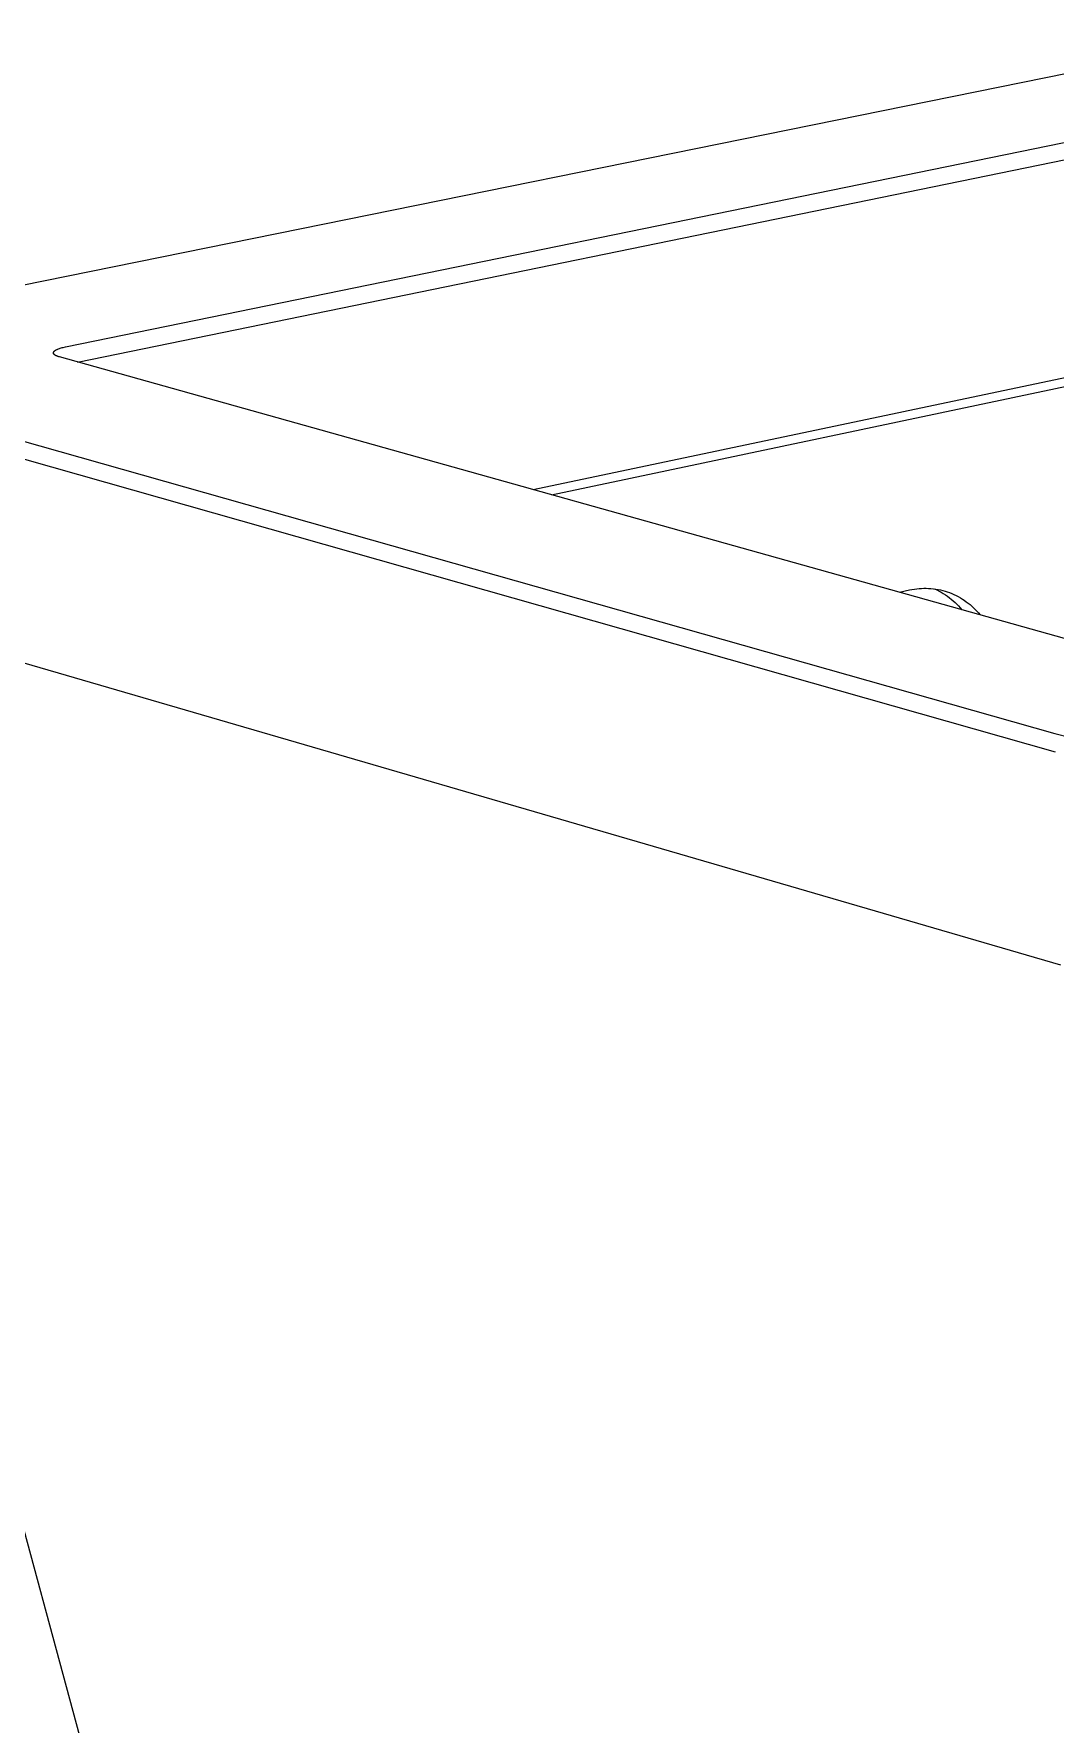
# Model space of a CAD drawing. Header units: millimetres. Extents: x 1422 to 6060, y -58 to 3182.
# Drawn here: x 1897.3 to 2053.4, y 977.8 to 1236.1 of the extents above; entities that cross this region are included whole.
import ezdxf

# ---------------------------------------------------------------- set-up
doc = ezdxf.new("R2010")
doc.units = ezdxf.units.MM
doc.header["$MEASUREMENT"] = 0
doc.layers.add('Utwórz2D linie widoczne', color=7, linetype='Continuous', true_color=0x000000)

msp = doc.modelspace()

# ---------------------------------------------------------------- linework, layer by layer
at = {"layer": 'Utwórz2D linie widoczne'}
for p, q in [((2085.09, 1236.08), (1863.59, 1191.17)), ((1902.09, 1188.23), (2107.53, 1230.26)), ((1903.97, 1185.93), (2107.59, 1227.67)), ((1901.47, 1188.09), (1901.62, 1188.13)), ((1901.62, 1188.13), (1901.77, 1188.16)), ((1901.77, 1188.16), (1902.09, 1188.23)), ((1900.27, 1187.37), (1900.27, 1187.38)), ((1900.27, 1187.38), (1900.28, 1187.38)), ((1900.27, 1187.36), (1900.27, 1187.37)), ((1900.27, 1187.35), (1900.27, 1187.36)), ((1900.27, 1187.36), (1900.27, 1187.36)), ((1900.27, 1187.34), (1900.27, 1187.35)), ((1900.27, 1187.33), (1900.27, 1187.34)), ((1900.27, 1187.32), (1900.27, 1187.33)), ((1900.27, 1187.33), (1900.27, 1187.33)), ((1900.27, 1187.31), (1900.27, 1187.32)), ((1900.27, 1187.3), (1900.27, 1187.31)), ((1900.27, 1187.31), (1900.27, 1187.31)), ((1900.27, 1187.29), (1900.27, 1187.3)), ((1900.28, 1187.28), (1900.27, 1187.29)), ((1900.27, 1187.29), (1900.27, 1187.29)), ((1900.28, 1187.41), (1900.29, 1187.42)), ((1900.28, 1187.4), (1900.28, 1187.41)), ((1900.28, 1187.39), (1900.28, 1187.4)), ((1900.28, 1187.4), (1900.28, 1187.4)), ((1900.28, 1187.38), (1900.28, 1187.39)), ((1900.28, 1187.27), (1900.28, 1187.28)), ((1900.28, 1187.26), (1900.28, 1187.27)), ((1900.28, 1187.27), (1900.28, 1187.27)), ((1900.28, 1187.25), (1900.28, 1187.26)), ((1900.29, 1187.24), (1900.28, 1187.25)), ((1900.28, 1187.25), (1900.28, 1187.25)), ((1900.29, 1187.44), (1900.3, 1187.45)), ((1900.29, 1187.43), (1900.29, 1187.44)), ((1900.29, 1187.42), (1900.29, 1187.43)), ((1900.29, 1187.43), (1900.29, 1187.43)), ((1900.29, 1187.23), (1900.29, 1187.24)), ((1900.29, 1187.22), (1900.29, 1187.23)), ((1900.3, 1187.22), (1900.29, 1187.22)), ((1900.3, 1187.46), (1900.31, 1187.47)), ((1900.3, 1187.45), (1900.3, 1187.46)), ((1900.3, 1187.45), (1900.3, 1187.45)), ((1900.3, 1187.21), (1900.3, 1187.22)), ((1900.3, 1187.2), (1900.3, 1187.21)), ((1900.31, 1187.2), (1900.3, 1187.2)), ((1900.31, 1187.47), (1900.32, 1187.48)), ((1900.31, 1187.47), (1900.31, 1187.47)), ((1900.31, 1187.19), (1900.31, 1187.2)), ((1900.31, 1187.18), (1900.31, 1187.19)), ((1900.32, 1187.18), (1900.31, 1187.18)), ((1900.32, 1187.49), (1900.32, 1187.5)), ((1900.32, 1187.5), (1900.33, 1187.5)), ((1900.32, 1187.48), (1900.32, 1187.49)), ((1900.32, 1187.17), (1900.32, 1187.18)), ((1900.33, 1187.16), (1900.32, 1187.17)), ((1900.33, 1187.51), (1900.34, 1187.52)), ((1900.33, 1187.5), (1900.33, 1187.51)), ((1900.34, 1187.15), (1900.33, 1187.16)), ((1900.33, 1187.16), (1900.33, 1187.16)), ((1900.34, 1187.52), (1900.35, 1187.53)), ((1900.34, 1187.14), (1900.34, 1187.15)), ((1900.35, 1187.14), (1900.34, 1187.14)), ((1900.35, 1187.53), (1900.36, 1187.54)), ((1900.35, 1187.13), (1900.35, 1187.14)), ((1900.36, 1187.12), (1900.35, 1187.13)), ((1900.36, 1187.54), (1900.37, 1187.56)), ((1900.37, 1187.11), (1900.36, 1187.12)), ((1900.37, 1187.56), (1900.39, 1187.57)), ((1900.39, 1187.09), (1900.37, 1187.11)), ((1900.39, 1187.57), (1900.4, 1187.59)), ((1900.4, 1187.08), (1900.39, 1187.09)), ((1900.4, 1187.59), (1900.41, 1187.6)), ((1900.41, 1187.07), (1900.4, 1187.08)), ((1900.41, 1187.6), (1900.43, 1187.61)), ((1900.43, 1187.05), (1900.41, 1187.07)), ((1900.43, 1187.61), (1900.45, 1187.63)), ((1900.44, 1187.04), (1900.43, 1187.05)), ((1900.46, 1187.03), (1900.44, 1187.04)), ((1900.45, 1187.63), (1900.46, 1187.64)), ((1900.46, 1187.64), (1900.48, 1187.66)), ((1900.48, 1187.02), (1900.46, 1187.03)), ((1900.48, 1187.66), (1900.5, 1187.67)), ((1900.49, 1187), (1900.48, 1187.02)), ((1900.51, 1186.99), (1900.49, 1187)), ((1900.5, 1187.67), (1900.52, 1187.68)), ((1900.53, 1186.98), (1900.51, 1186.99)), ((1900.52, 1187.68), (1900.54, 1187.7)), ((1900.55, 1186.97), (1900.53, 1186.98)), ((1900.54, 1187.7), (1900.58, 1187.72)), ((1900.59, 1186.95), (1900.55, 1186.97)), ((1900.58, 1187.72), (1900.62, 1187.75)), ((1900.63, 1186.92), (1900.59, 1186.95)), ((1900.62, 1187.75), (1900.67, 1187.78)), ((1900.67, 1186.9), (1900.63, 1186.92)), ((1900.67, 1187.78), (1900.71, 1187.8)), ((1900.72, 1186.88), (1900.67, 1186.9)), ((1900.71, 1187.8), (1900.77, 1187.83)), ((1900.77, 1186.86), (1900.72, 1186.88)), ((1900.77, 1187.83), (1900.82, 1187.85)), ((1900.82, 1186.83), (1900.77, 1186.86)), ((1900.82, 1187.85), (1900.88, 1187.88)), ((1900.87, 1186.81), (1900.82, 1186.83)), ((1900.92, 1186.79), (1900.87, 1186.81)), ((1900.88, 1187.88), (1900.93, 1187.9)), ((1900.98, 1186.77), (1900.92, 1186.79)), ((1900.93, 1187.9), (1901.06, 1187.95)), ((1901.09, 1186.74), (1900.98, 1186.77)), ((1901.06, 1187.95), (1901.19, 1188)), ((1901.22, 1186.7), (1901.09, 1186.74)), ((1901.19, 1188), (1901.32, 1188.04)), ((2069.87, 1139.47), (1901.22, 1186.7)), ((1901.32, 1188.04), (1901.47, 1188.09)), ((1973.58, 1166.43), (2068.33, 1186.4)), ((1976.37, 1165.65), (2071.13, 1185.64)), ((1859.35, 1184.11), (2053.3, 1129.16)), ((1859.45, 1181.43), (2053.37, 1126.36)), ((1968.86, 737.91), (1856.31, 1153.06)), ((2029.55, 1150.76), (2031.12, 1151.1)), ((2031.12, 1151.1), (2031.48, 1151.17)), ((2031.48, 1151.17), (2031.84, 1151.23)), ((2031.84, 1151.23), (2032.2, 1151.28)), ((2032.2, 1151.28), (2032.56, 1151.32)), ((2032.56, 1151.32), (2032.93, 1151.34)), ((2032.93, 1151.34), (2033.29, 1151.36)), ((2033.29, 1151.36), (2033.65, 1151.36)), ((2033.65, 1151.36), (2034.02, 1151.35)), ((2034.02, 1151.35), (2034.38, 1151.32)), ((2034.38, 1151.32), (2034.75, 1151.28)), ((2034.75, 1151.28), (2035.11, 1151.24)), ((2034.93, 1151.26), (2035.27, 1151.1)), ((2035.11, 1151.24), (2035.47, 1151.17)), ((2035.27, 1151.1), (2035.61, 1150.93)), ((2035.47, 1151.17), (2035.82, 1151.1)), ((2035.61, 1150.93), (2035.94, 1150.75)), ((2035.82, 1151.1), (2036.18, 1151.02)), ((2035.94, 1150.75), (2036.26, 1150.56)), ((2036.18, 1151.02), (2036.53, 1150.92)), ((2036.26, 1150.56), (2036.58, 1150.36)), ((2036.53, 1150.92), (2036.88, 1150.81)), ((2036.58, 1150.36), (2036.89, 1150.14)), ((2036.88, 1150.81), (2037.22, 1150.69)), ((2036.89, 1150.14), (2037.19, 1149.92)), ((2037.19, 1149.92), (2037.49, 1149.68)), ((2037.22, 1150.69), (2037.56, 1150.55)), ((2037.49, 1149.68), (2037.78, 1149.44)), ((2037.56, 1150.55), (2037.89, 1150.41)), ((2037.78, 1149.44), (2038.06, 1149.19)), ((2037.89, 1150.41), (2038.22, 1150.25)), ((2038.22, 1150.25), (2038.55, 1150.09)), ((2038.55, 1150.09), (2038.87, 1149.91)), ((2038.87, 1149.91), (2039.18, 1149.72)), ((2039.18, 1149.72), (2039.48, 1149.52)), ((2039.48, 1149.52), (2039.78, 1149.31)), ((2038.06, 1149.19), (2038.33, 1148.93)), ((2038.33, 1148.93), (2038.59, 1148.66)), ((2038.59, 1148.66), (2038.84, 1148.38)), ((2038.84, 1148.38), (2039.09, 1148.09)), ((2039.78, 1149.31), (2040.07, 1149.1)), ((2040.07, 1149.1), (2040.36, 1148.87)), ((2040.36, 1148.87), (2040.63, 1148.63)), ((2040.63, 1148.63), (2040.9, 1148.38)), ((2040.9, 1148.38), (2041.16, 1148.13)), ((2041.16, 1148.13), (2041.41, 1147.86)), ((2041.41, 1147.86), (2041.65, 1147.59)), ((2041.65, 1147.59), (2041.88, 1147.31)), ((1885.68, 1142.89), (2027.09, 1101.73)), ((2053.3, 1129.16), (2055.7, 1128.58)), ((2027.09, 1101.73), (2054.17, 1093.84))]:
    msp.add_line(p, q, dxfattribs=at)

doc.saveas('drawing.dxf')
